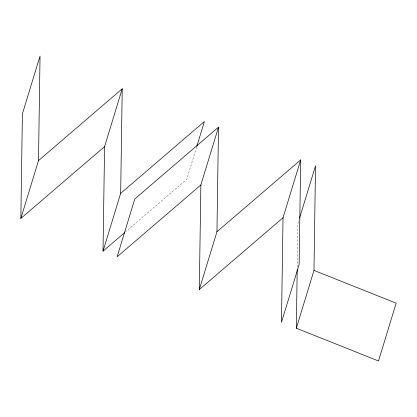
<?xml version="1.0" encoding="UTF-8"?>
<svg xmlns="http://www.w3.org/2000/svg" width="417" height="417" viewBox="0 0 417 417"><rect width="100%" height="100%" fill="white"/><g stroke="black" fill="none" stroke-linecap="round" stroke-linejoin="round"><path stroke-width="0.31" stroke-dasharray="2.08 1.56" d="M297.232 267.156L297.879 223.637L299.208 219.285M196.621 147.024L186.753 179.346L125.684 231.737"/><path stroke-width="0.63" d="M20.85 218.419L22.398 113.841L40.048 56.029L38.494 160.608L20.85 218.419L104.578 146.596L122.223 88.785L38.494 160.608M124.699 232.582L103.025 251.17L104.578 146.596M103.025 251.17L120.669 193.363L122.223 88.785M199.31 289.549L216.955 231.737L300.683 159.914L283.034 217.721L199.31 289.549L200.858 184.971L218.503 127.159L134.78 198.982L117.135 256.794L200.858 184.971M216.955 231.737L218.503 127.159M283.034 217.721L281.485 322.299L299.13 264.487L300.683 159.914M299.588 218.044L315.523 165.83L313.975 270.404L396.15 303.159L378.506 360.971L296.331 328.215L297.196 269.757M196.808 146.403L204.398 121.535L120.669 193.363M296.331 328.215L313.975 270.404"/></g></svg>
